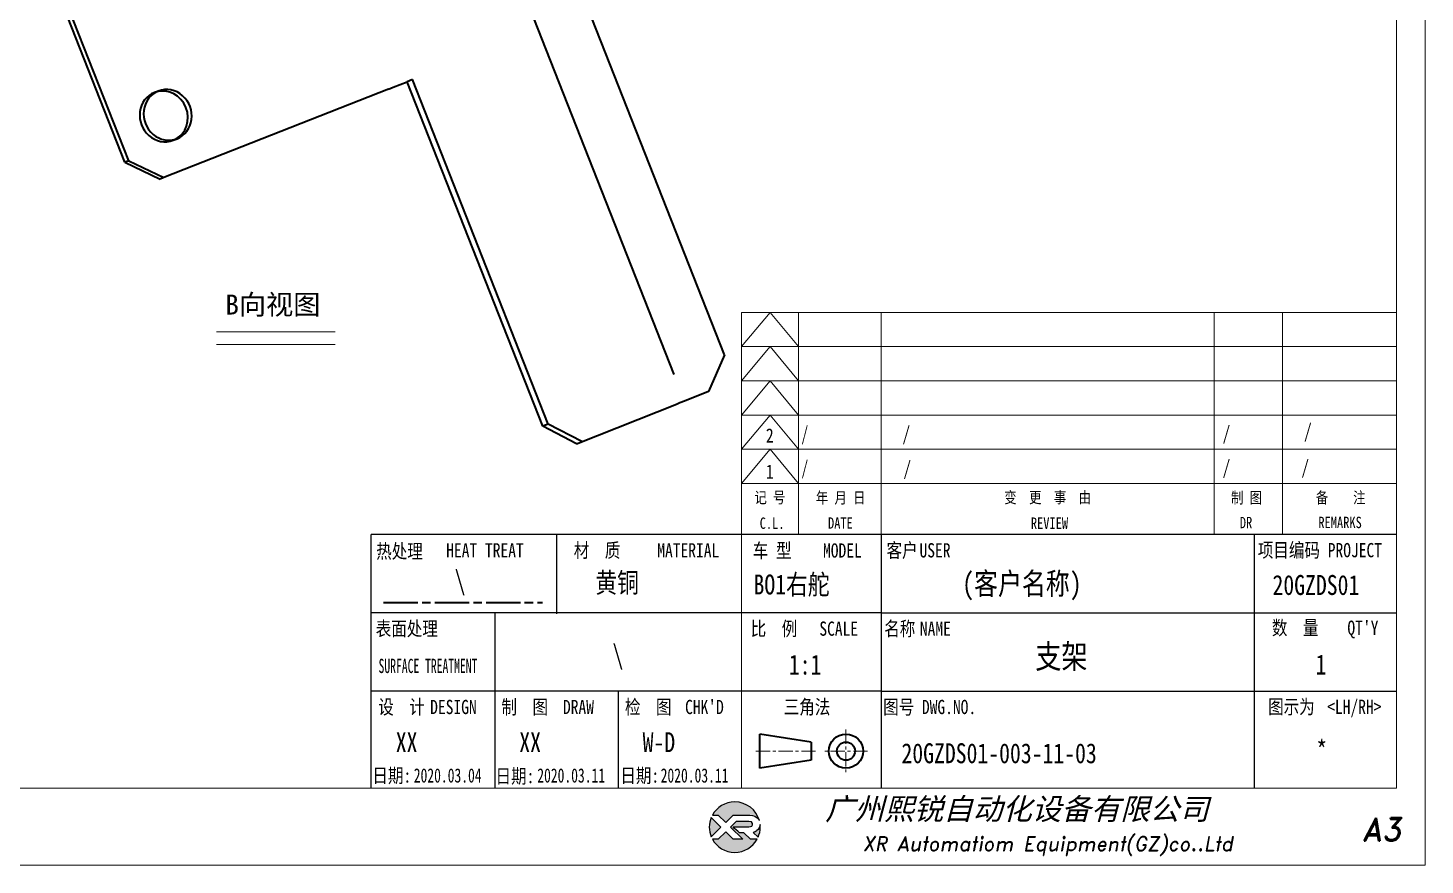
# Model space of a CAD drawing. Header units: inches. Extents: x 269 to 10986, y 1043 to 4337.
# Drawn here: x 452.8 to 698.1, y 1166.8 to 1313.8 of the extents above; entities that cross this region are included whole.
import ezdxf
from ezdxf.enums import TextEntityAlignment as Align

# ---------------------------------------------------------------- set-up
doc = ezdxf.new("R2010")
doc.units = ezdxf.units.IN
doc.header["$MEASUREMENT"] = 0
doc.linetypes.add('AM_ISO08W050x2', pattern=[9, 6, -0.75, 1.5, -0.75])
doc.linetypes.add('CENTER', pattern=[2, 1.25, -0.25, 0.25, -0.25])
for name, color, linetype in [('DIM', 3, 'Continuous'), ('layer 1', 7, 'Continuous'), ('图\\M+19E79\\M+195B6\\M+18E9A', 7, 'Continuous'), ('图号', 7, 'Continuous'), ('图名', 7, 'Continuous'), ('数量', 7, 'Continuous'), ('材质', 7, 'Continuous'), ('表面处理', 7, 'Continuous'), ('车型', 7, 'Continuous')]:
    doc.layers.add(name, color=color, linetype=linetype)
for name, color, linetype, lineweight in [('中心线', 2, 'AM_ISO08W050x2', 18), ('图框', 7, 'Continuous', 18), ('标注线', 3, 'Continuous', 18), ('热处理', 7, 'Continuous', 20), ('粗实线', 7, 'Continuous', 35), ('粗点划线', 6, 'AM_ISO08W050x2', 35)]:
    doc.layers.add(name, color=color, linetype=linetype, lineweight=lineweight)
doc.layers.add('打印', color=7, linetype='Continuous', lineweight=15, plot=False)
doc.layers.add('打印-禁用', color=7, linetype='Continuous', lineweight=15, plot=False)
doc.styles.add('STYLE1', font='')
doc.styles.add('国标', font='simfang.ttf', dxfattribs={"width": 0.8})
doc.styles.add('宋体', font='')
doc.styles.add('标题\\M+18E9A', font='romand.shx', dxfattribs={"oblique": 10, "bigfont": 'bigfont.shx'})
doc.styles.get('STYLE1').set_extended_font_data('SimSun')
doc.styles.get('宋体').set_extended_font_data('SimSun')

# ---------------------------------------------------------------- blocks, each defined once
blk = doc.blocks.new('XR')
at = {"true_color": 0xfc8000}
h = blk.add_hatch(color=30, dxfattribs=at)
h.set_gradient(color1=(252, 128, 0), rotation=240, one_color=1, tint=1, name='INVCURVED')
edge = h.paths.add_edge_path()
edge.add_spline(control_points=[(-434.18, -5928.47), (-433.9, -5928.74), (-433.63, -5929.01), (-433.63, -5929.01), (-433.63, -5929.01), (-433.63, -5929.01), (-433.36, -5928.74), (-433.09, -5928.47)], knot_values=[0.5625, 0.5625, 0.5625, 0.5625, 0.625, 0.625, 0.625, 0.625, 0.6875, 0.6875, 0.6875, 0.6875], degree=3, periodic=0)
edge.add_spline(control_points=[(-433.09, -5928.47), (-432.82, -5928.2), (-432.54, -5927.93), (-432.54, -5927.93), (-432.54, -5927.93), (-432.54, -5927.93), (-432.04, -5927.93), (-431.53, -5927.93)], knot_values=[0.4375, 0.4375, 0.4375, 0.4375, 0.5, 0.5, 0.5, 0.5, 0.5625, 0.5625, 0.5625, 0.5625], degree=3, periodic=0)
edge.add_spline(control_points=[(-431.53, -5927.93), (-431.03, -5927.93), (-430.52, -5927.93), (-430.52, -5927.93), (-430.52, -5927.93), (-430, -5927.93), (-429.43, -5927.96), (-429.01, -5928.33)], knot_values=[0.25, 0.25, 0.25, 0.25, 0.3125, 0.3125, 0.3125, 0.3125, 0.4375, 0.4375, 0.4375, 0.4375], degree=3, periodic=0)
edge.add_spline(control_points=[(-429.01, -5928.33), (-428.88, -5928.44), (-428.78, -5928.59), (-428.71, -5928.75)], knot_values=[0.125, 0.125, 0.125, 0.125, 0.25, 0.25, 0.25, 0.25], degree=3, periodic=0)
edge.add_spline(control_points=[(-428.71, -5928.75), (-429.13, -5927.18), (-430.58, -5926.02), (-432.31, -5926.02)], knot_values=[0, 0, 0, 0, 0.125, 0.125, 0.125, 0.125], degree=3, periodic=0)
edge.add_spline(control_points=[(-432.31, -5926.02), (-433.72, -5926.02), (-434.94, -5926.79), (-435.58, -5927.93)], knot_values=[0.875, 0.875, 0.875, 0.875, 1, 1, 1, 1], degree=3, periodic=0)
edge.add_spline(control_points=[(-435.58, -5927.93), (-435.58, -5927.93), (-434.72, -5927.93), (-434.72, -5927.93), (-434.72, -5927.93), (-434.72, -5927.93), (-434.45, -5928.2), (-434.18, -5928.47)], knot_values=[0.6875, 0.6875, 0.6875, 0.6875, 0.8125, 0.8125, 0.8125, 0.8125, 0.875, 0.875, 0.875, 0.875], degree=3, periodic=0)
edge = h.paths.add_edge_path()
edge.add_spline(control_points=[(-434.79, -5929.26), (-435.04, -5929.02), (-435.34, -5928.72), (-435.54, -5928.53)], knot_values=[0.562504, 0.562504, 0.562504, 0.562504, 0.656252, 0.656252, 0.656252, 0.656252], degree=3, periodic=0)
edge.add_spline(control_points=[(-435.54, -5928.53), (-435.67, -5928.4), (-435.76, -5928.31), (-435.76, -5928.31), (-435.76, -5928.31), (-435.94, -5928.74), (-436.03, -5929.21), (-436.03, -5929.71)], knot_values=[0.25, 0.25, 0.25, 0.25, 0.312504, 0.312504, 0.312504, 0.312504, 0.562504, 0.562504, 0.562504, 0.562504], degree=3, periodic=0)
edge.add_spline(control_points=[(-436.03, -5929.71), (-436.03, -5930.2), (-435.94, -5930.67), (-435.76, -5931.1), (-435.76, -5931.1), (-435.4, -5930.75), (-435.05, -5930.4)], knot_values=[0.874998, 0.874998, 0.874998, 0.874998, 1.124998, 1.124998, 1.124998, 1.25, 1.25, 1.25, 1.25], degree=3, periodic=0)
edge.add_spline(control_points=[(-435.05, -5930.4), (-434.7, -5930.05), (-434.34, -5929.71), (-434.34, -5929.71), (-434.34, -5929.71), (-434.34, -5929.71), (-434.34, -5929.71), (-434.34, -5929.71)], knot_values=[0.749878, 0.749878, 0.749878, 0.749878, 0.874875, 0.874875, 0.874875, 0.874875, 0.874998, 0.874998, 0.874998, 0.874998], degree=3, periodic=0)
edge.add_spline(control_points=[(-434.34, -5929.71), (-434.34, -5929.71), (-434.34, -5929.71), (-434.34, -5929.71)], knot_values=[0.749634, 0.749634, 0.749634, 0.749634, 0.749817, 0.749817, 0.749817, 0.749817], degree=3, periodic=0)
edge.add_spline(control_points=[(-434.35, -5929.7), (-434.35, -5929.7), (-434.35, -5929.7), (-434.35, -5929.7)], knot_values=[0.738281, 0.738281, 0.738281, 0.738281, 0.742188, 0.742188, 0.742188, 0.742188], degree=3, periodic=0)
edge.add_spline(control_points=[(-434.35, -5929.7), (-434.36, -5929.69), (-434.37, -5929.68), (-434.38, -5929.67)], knot_values=[0.726563, 0.726563, 0.726563, 0.726563, 0.738281, 0.738281, 0.738281, 0.738281], degree=3, periodic=0)
edge.add_spline(control_points=[(-434.38, -5929.67), (-434.38, -5929.66), (-434.39, -5929.65), (-434.4, -5929.65)], knot_values=[0.718751, 0.718751, 0.718751, 0.718751, 0.726563, 0.726563, 0.726563, 0.726563], degree=3, periodic=0)
edge.add_spline(control_points=[(-434.4, -5929.65), (-434.42, -5929.63), (-434.45, -5929.6), (-434.47, -5929.58)], knot_values=[0.703126, 0.703126, 0.703126, 0.703126, 0.718751, 0.718751, 0.718751, 0.718751], degree=3, periodic=0)
edge.add_spline(control_points=[(-434.47, -5929.58), (-434.5, -5929.55), (-434.53, -5929.52), (-434.56, -5929.49)], knot_values=[0.687501, 0.687501, 0.687501, 0.687501, 0.703126, 0.703126, 0.703126, 0.703126], degree=3, periodic=0)
edge.add_spline(control_points=[(-434.56, -5929.49), (-434.63, -5929.42), (-434.71, -5929.35), (-434.79, -5929.26)], knot_values=[0.656252, 0.656252, 0.656252, 0.656252, 0.687501, 0.687501, 0.687501, 0.687501], degree=3, periodic=0)
at = {"true_color": 0x0348ff}
h = blk.add_hatch(color=160, dxfattribs=at)
h.set_gradient(color1=(3, 72, 255), color2=(0, 41, 153), one_color=1, tint=0.3, name='HEMISPHERICAL')
edge = h.paths.add_edge_path()
edge.add_spline(control_points=[(-432.54, -5929.67), (-432.26, -5929.95), (-431.94, -5930.23), (-431.66, -5930.51), (-431.66, -5930.51), (-431.66, -5930.51), (-431.66, -5930.51), (-431.66, -5930.51)], knot_values=[0.736842, 0.736842, 0.736842, 0.736842, 0.789474, 0.789474, 0.789474, 0.789474, 0.802633, 0.802633, 0.802633, 0.802633], degree=3, periodic=0)
edge.add_spline(control_points=[(-431.66, -5930.51), (-431.65, -5930.51), (-431.65, -5930.52), (-431.65, -5930.52)], knot_values=[0.802633, 0.802633, 0.802633, 0.802633, 0.815791, 0.815791, 0.815791, 0.815791], degree=3, periodic=0)
edge.add_spline(control_points=[(-431.65, -5930.52), (-431.64, -5930.53), (-431.64, -5930.53), (-431.64, -5930.53)], knot_values=[0.815791, 0.815791, 0.815791, 0.815791, 0.82237, 0.82237, 0.82237, 0.82237], degree=3, periodic=0)
edge.add_spline(control_points=[(-431.64, -5930.53), (-431.64, -5930.53), (-431.64, -5930.53), (-431.63, -5930.54)], knot_values=[0.82237, 0.82237, 0.82237, 0.82237, 0.828949, 0.828949, 0.828949, 0.828949], degree=3, periodic=0)
edge.add_spline(control_points=[(-431.63, -5930.54), (-431.63, -5930.54), (-431.63, -5930.54), (-431.63, -5930.54), (-431.63, -5930.54), (-431.63, -5930.54), (-431.59, -5930.54), (-431.52, -5930.54)], knot_values=[0.841901, 0.841901, 0.841901, 0.841901, 0.842105, 0.842105, 0.842105, 0.842105, 0.855264, 0.855264, 0.855264, 0.855264], degree=3, periodic=0)
edge.add_spline(control_points=[(-431.52, -5930.54), (-431.46, -5930.54), (-431.38, -5930.54), (-431.3, -5930.54)], knot_values=[0.855264, 0.855264, 0.855264, 0.855264, 0.868422, 0.868422, 0.868422, 0.868422], degree=3, periodic=0)
edge.add_spline(control_points=[(-431.3, -5930.54), (-431.26, -5930.54), (-431.22, -5930.54), (-431.18, -5930.54)], knot_values=[0.868422, 0.868422, 0.868422, 0.868422, 0.875, 0.875, 0.875, 0.875], degree=3, periodic=0)
edge.add_spline(control_points=[(-431.18, -5930.54), (-431.14, -5930.54), (-431.1, -5930.54), (-431.07, -5930.54)], knot_values=[0.875, 0.875, 0.875, 0.875, 0.881579, 0.881579, 0.881579, 0.881579], degree=3, periodic=0)
edge.add_spline(control_points=[(-431.07, -5930.54), (-431.05, -5930.54), (-431.04, -5930.54), (-431.03, -5930.54)], knot_values=[0.881579, 0.881579, 0.881579, 0.881579, 0.884869, 0.884869, 0.884869, 0.884869], degree=3, periodic=0)
edge.add_spline(control_points=[(-431.03, -5930.54), (-431.02, -5930.54), (-431, -5930.54), (-431, -5930.54)], knot_values=[0.884869, 0.884869, 0.884869, 0.884869, 0.888158, 0.888158, 0.888158, 0.888158], degree=3, periodic=0)
edge.add_spline(control_points=[(-431, -5930.54), (-430.99, -5930.54), (-430.99, -5930.54), (-430.98, -5930.54)], knot_values=[0.888158, 0.888158, 0.888158, 0.888158, 0.889803, 0.889803, 0.889803, 0.889803], degree=3, periodic=0)
edge.add_spline(control_points=[(-430.98, -5930.54), (-430.98, -5930.54), (-430.98, -5930.54), (-430.97, -5930.54)], knot_values=[0.889803, 0.889803, 0.889803, 0.889803, 0.891447, 0.891447, 0.891447, 0.891447], degree=3, periodic=0)
edge.add_spline(control_points=[(-430.97, -5930.54), (-430.97, -5930.54), (-430.97, -5930.54), (-430.97, -5930.54)], knot_values=[0.891447, 0.891447, 0.891447, 0.891447, 0.89227, 0.89227, 0.89227, 0.89227], degree=3, periodic=0)
edge.add_spline(control_points=[(-430.97, -5930.54), (-430.97, -5930.54), (-430.97, -5930.54), (-430.97, -5930.54)], knot_values=[0.89227, 0.89227, 0.89227, 0.89227, 0.893092, 0.893092, 0.893092, 0.893092], degree=3, periodic=0)
edge.add_spline(control_points=[(-430.97, -5930.54), (-430.97, -5930.54), (-430.97, -5930.54), (-430.97, -5930.54)], knot_values=[0.893092, 0.893092, 0.893092, 0.893092, 0.893503, 0.893503, 0.893503, 0.893503], degree=3, periodic=0)
edge.add_spline(control_points=[(-430.97, -5930.54), (-430.97, -5930.54), (-430.97, -5930.54), (-430.97, -5930.54)], knot_values=[0.893503, 0.893503, 0.893503, 0.893503, 0.893914, 0.893914, 0.893914, 0.893914], degree=3, periodic=0)
edge.add_spline(control_points=[(-430.97, -5930.54), (-430.97, -5930.54), (-430.97, -5930.54), (-430.97, -5930.54)], knot_values=[0.893914, 0.893914, 0.893914, 0.893914, 0.89412, 0.89412, 0.89412, 0.89412], degree=3, periodic=0)
edge.add_spline(control_points=[(-430.97, -5930.54), (-430.97, -5930.54), (-430.97, -5930.54), (-430.97, -5930.54)], knot_values=[0.89412, 0.89412, 0.89412, 0.89412, 0.894326, 0.894326, 0.894326, 0.894326], degree=3, periodic=0)
edge.add_spline(control_points=[(-430.97, -5930.54), (-430.97, -5930.54), (-430.97, -5930.54), (-430.97, -5930.54)], knot_values=[0.894428, 0.894428, 0.894428, 0.894428, 0.894531, 0.894531, 0.894531, 0.894531], degree=3, periodic=0)
edge.add_spline(control_points=[(-430.97, -5930.54), (-430.97, -5930.54), (-430.97, -5930.54), (-430.97, -5930.54)], knot_values=[0.894531, 0.894531, 0.894531, 0.894531, 0.894583, 0.894583, 0.894583, 0.894583], degree=3, periodic=0)
edge.add_spline(control_points=[(-430.97, -5930.54), (-430.97, -5930.54), (-430.97, -5930.54), (-430.97, -5930.54), (-430.97, -5930.54), (-430.97, -5930.54), (-430.73, -5930.78), (-430.49, -5931.01)], knot_values=[0.894685, 0.894685, 0.894685, 0.894685, 0.894737, 0.894737, 0.894737, 0.894737, 0.921052, 0.921052, 0.921052, 0.921052], degree=3, periodic=0)
edge.add_spline(control_points=[(-430.49, -5931.01), (-430.26, -5931.24), (-430.02, -5931.48), (-430.02, -5931.48)], knot_values=[0.921052, 0.921052, 0.921052, 0.921052, 0.947368, 0.947368, 0.947368, 0.947368], degree=3, periodic=0)
edge.add_spline(control_points=[(-430.02, -5931.48), (-430.02, -5931.48), (-430.02, -5931.48), (-430.02, -5931.48)], knot_values=[0.947522, 0.947522, 0.947522, 0.947522, 0.947573, 0.947573, 0.947573, 0.947573], degree=3, periodic=0)
edge.add_spline(control_points=[(-430.02, -5931.48), (-430.02, -5931.48), (-430.02, -5931.48), (-430.02, -5931.48)], knot_values=[0.947573, 0.947573, 0.947573, 0.947573, 0.947676, 0.947676, 0.947676, 0.947676], degree=3, periodic=0)
edge.add_spline(control_points=[(-430.02, -5931.48), (-430.02, -5931.48), (-430.02, -5931.48), (-430.02, -5931.48)], knot_values=[0.947676, 0.947676, 0.947676, 0.947676, 0.947779, 0.947779, 0.947779, 0.947779], degree=3, periodic=0)
edge.add_spline(control_points=[(-430.02, -5931.48), (-430.02, -5931.48), (-430.02, -5931.48), (-430.02, -5931.48)], knot_values=[0.947779, 0.947779, 0.947779, 0.947779, 0.947984, 0.947984, 0.947984, 0.947984], degree=3, periodic=0)
edge.add_spline(control_points=[(-430.02, -5931.48), (-430.02, -5931.48), (-430.02, -5931.48), (-430.02, -5931.48)], knot_values=[0.947984, 0.947984, 0.947984, 0.947984, 0.94819, 0.94819, 0.94819, 0.94819], degree=3, periodic=0)
edge.add_spline(control_points=[(-430.02, -5931.48), (-430.02, -5931.48), (-430.02, -5931.48), (-430.02, -5931.48)], knot_values=[0.94819, 0.94819, 0.94819, 0.94819, 0.948601, 0.948601, 0.948601, 0.948601], degree=3, periodic=0)
edge.add_spline(control_points=[(-430.02, -5931.48), (-430.02, -5931.48), (-430.02, -5931.48), (-430.02, -5931.48)], knot_values=[0.948601, 0.948601, 0.948601, 0.948601, 0.949012, 0.949012, 0.949012, 0.949012], degree=3, periodic=0)
edge.add_spline(control_points=[(-430.02, -5931.48), (-430.02, -5931.48), (-430.01, -5931.48), (-430.01, -5931.48)], knot_values=[0.949012, 0.949012, 0.949012, 0.949012, 0.949834, 0.949834, 0.949834, 0.949834], degree=3, periodic=0)
edge.add_spline(control_points=[(-430.01, -5931.48), (-430.01, -5931.48), (-430.01, -5931.48), (-430.01, -5931.48)], knot_values=[0.949834, 0.949834, 0.949834, 0.949834, 0.950657, 0.950657, 0.950657, 0.950657], degree=3, periodic=0)
edge.add_spline(control_points=[(-430.01, -5931.48), (-430.01, -5931.48), (-430, -5931.48), (-430, -5931.48)], knot_values=[0.950657, 0.950657, 0.950657, 0.950657, 0.952301, 0.952301, 0.952301, 0.952301], degree=3, periodic=0)
edge.add_spline(control_points=[(-430, -5931.48), (-429.99, -5931.48), (-429.98, -5931.48), (-429.98, -5931.48)], knot_values=[0.952301, 0.952301, 0.952301, 0.952301, 0.953946, 0.953946, 0.953946, 0.953946], degree=3, periodic=0)
edge.add_spline(control_points=[(-429.98, -5931.48), (-429.96, -5931.48), (-429.95, -5931.48), (-429.93, -5931.48)], knot_values=[0.953946, 0.953946, 0.953946, 0.953946, 0.957236, 0.957236, 0.957236, 0.957236], degree=3, periodic=0)
edge.add_spline(control_points=[(-429.93, -5931.48), (-429.91, -5931.48), (-429.89, -5931.48), (-429.87, -5931.48)], knot_values=[0.957236, 0.957236, 0.957236, 0.957236, 0.960525, 0.960525, 0.960525, 0.960525], degree=3, periodic=0)
edge.add_spline(control_points=[(-429.87, -5931.48), (-429.82, -5931.48), (-429.77, -5931.48), (-429.71, -5931.48)], knot_values=[0.960525, 0.960525, 0.960525, 0.960525, 0.967104, 0.967104, 0.967104, 0.967104], degree=3, periodic=0)
edge.add_spline(control_points=[(-429.71, -5931.48), (-429.65, -5931.48), (-429.59, -5931.48), (-429.53, -5931.48)], knot_values=[0.967104, 0.967104, 0.967104, 0.967104, 0.973683, 0.973683, 0.973683, 0.973683], degree=3, periodic=0)
edge.add_spline(control_points=[(-429.53, -5931.48), (-429.41, -5931.48), (-429.29, -5931.48), (-429.19, -5931.48)], knot_values=[0.973683, 0.973683, 0.973683, 0.973683, 0.98684, 0.98684, 0.98684, 0.98684], degree=3, periodic=0)
edge.add_spline(control_points=[(-429.19, -5931.48), (-429.1, -5931.48), (-429.04, -5931.48), (-429.04, -5931.48), (-429.67, -5932.62), (-430.9, -5933.39), (-432.31, -5933.39)], knot_values=[0.98684, 0.98684, 0.98684, 0.98684, 1, 1, 1, 1.052632, 1.052632, 1.052632, 1.052632], degree=3, periodic=0)
edge.add_spline(control_points=[(-432.31, -5933.39), (-433.72, -5933.39), (-434.94, -5932.62), (-435.58, -5931.48), (-435.58, -5931.48), (-435.58, -5931.48), (-435.36, -5931.48), (-435.15, -5931.48)], knot_values=[0.052632, 0.052632, 0.052632, 0.052632, 0.105263, 0.105263, 0.105263, 0.105263, 0.131579, 0.131579, 0.131579, 0.131579], degree=3, periodic=0)
edge.add_spline(control_points=[(-435.15, -5931.48), (-434.93, -5931.48), (-434.72, -5931.48), (-434.72, -5931.48), (-434.72, -5931.48), (-434.72, -5931.48), (-434.45, -5931.21), (-434.18, -5930.94)], knot_values=[0.131579, 0.131579, 0.131579, 0.131579, 0.157895, 0.157895, 0.157895, 0.157895, 0.184211, 0.184211, 0.184211, 0.184211], degree=3, periodic=0)
edge.add_spline(control_points=[(-434.18, -5930.94), (-433.9, -5930.67), (-433.63, -5930.4), (-433.63, -5930.4), (-433.63, -5930.4), (-433.63, -5930.4), (-433.36, -5930.67), (-433.09, -5930.94)], knot_values=[0.184211, 0.184211, 0.184211, 0.184211, 0.210526, 0.210526, 0.210526, 0.210526, 0.236842, 0.236842, 0.236842, 0.236842], degree=3, periodic=0)
edge.add_spline(control_points=[(-433.09, -5930.94), (-432.82, -5931.21), (-432.54, -5931.48), (-432.54, -5931.48), (-432.54, -5931.48), (-432.54, -5931.48), (-432.19, -5931.48), (-431.83, -5931.48)], knot_values=[0.236842, 0.236842, 0.236842, 0.236842, 0.263158, 0.263158, 0.263158, 0.263158, 0.289474, 0.289474, 0.289474, 0.289474], degree=3, periodic=0)
edge.add_spline(control_points=[(-431.83, -5931.48), (-431.48, -5931.48), (-431.12, -5931.48), (-431.12, -5931.48), (-431.12, -5931.48), (-431.12, -5931.48), (-431.57, -5931.03), (-432.02, -5930.59)], knot_values=[0.289474, 0.289474, 0.289474, 0.289474, 0.315789, 0.315789, 0.315789, 0.315789, 0.342105, 0.342105, 0.342105, 0.342105], degree=3, periodic=0)
edge.add_spline(control_points=[(-432.02, -5930.59), (-432.47, -5930.15), (-432.92, -5929.71), (-432.92, -5929.71), (-432.92, -5929.71), (-432.92, -5929.71), (-432.71, -5929.5), (-432.5, -5929.29)], knot_values=[0.342105, 0.342105, 0.342105, 0.342105, 0.368421, 0.368421, 0.368421, 0.368421, 0.394737, 0.394737, 0.394737, 0.394737], degree=3, periodic=0)
edge.add_spline(control_points=[(-432.5, -5929.29), (-432.3, -5929.09), (-432.09, -5928.88), (-432.09, -5928.88)], knot_values=[0.394737, 0.394737, 0.394737, 0.394737, 0.421053, 0.421053, 0.421053, 0.421053], degree=3, periodic=0)
edge.add_spline(control_points=[(-432.09, -5928.88), (-432.09, -5928.88), (-432.06, -5928.86), (-432.06, -5928.86)], knot_values=[0.421053, 0.421053, 0.421053, 0.421053, 0.473684, 0.473684, 0.473684, 0.473684], degree=3, periodic=0)
edge.add_spline(control_points=[(-432.06, -5928.86), (-432.06, -5928.86), (-432.06, -5928.86), (-432.06, -5928.86), (-432.06, -5928.86), (-432.06, -5928.86), (-430.4, -5928.86), (-430.26, -5928.86)], knot_values=[0.473684, 0.473684, 0.473684, 0.473684, 0.473684, 0.473684, 0.473684, 0.473684, 0.526316, 0.526316, 0.526316, 0.526316], degree=3, periodic=0)
edge.add_spline(control_points=[(-430.26, -5928.86), (-429.54, -5928.86), (-429.62, -5929.4), (-429.83, -5929.55)], knot_values=[0.526316, 0.526316, 0.526316, 0.526316, 0.578947, 0.578947, 0.578947, 0.578947], degree=3, periodic=0)
edge.add_spline(control_points=[(-429.83, -5929.55), (-429.94, -5929.62), (-430.08, -5929.65), (-430.26, -5929.65), (-430.26, -5929.65), (-430.26, -5929.65), (-430.48, -5929.65), (-430.71, -5929.66)], knot_values=[0.578947, 0.578947, 0.578947, 0.578947, 0.631579, 0.631579, 0.631579, 0.631579, 0.657895, 0.657895, 0.657895, 0.657895], degree=3, periodic=0)
edge.add_spline(control_points=[(-430.71, -5929.66), (-430.93, -5929.66), (-431.15, -5929.67), (-431.15, -5929.67), (-431.15, -5929.67), (-431.15, -5929.67), (-432.54, -5929.67), (-432.54, -5929.67)], knot_values=[0.657895, 0.657895, 0.657895, 0.657895, 0.684211, 0.684211, 0.684211, 0.684211, 0.736842, 0.736842, 0.736842, 0.736842], degree=3, periodic=0)
edge = h.paths.add_edge_path()
edge.add_spline(control_points=[(-428.6, -5929.32), (-428.61, -5929.67), (-428.76, -5930), (-429.06, -5930.22)], knot_values=[0.8, 0.8, 0.8, 0.8, 1, 1, 1, 1], degree=3, periodic=0)
edge.add_spline(control_points=[(-429.06, -5930.22), (-429.22, -5930.34), (-429.41, -5930.43), (-429.61, -5930.48)], knot_values=[0.6, 0.6, 0.6, 0.6, 0.8, 0.8, 0.8, 0.8], degree=3, periodic=0)
edge.add_spline(control_points=[(-429.61, -5930.48), (-429.61, -5930.48), (-428.9, -5931.19), (-428.9, -5931.19), (-428.9, -5931.19), (-428.69, -5930.73), (-428.58, -5930.23), (-428.58, -5929.71)], knot_values=[0.2, 0.2, 0.2, 0.2, 0.4, 0.4, 0.4, 0.4, 0.6, 0.6, 0.6, 0.6], degree=3, periodic=0)
edge.add_spline(control_points=[(-428.58, -5929.71), (-428.58, -5929.58), (-428.59, -5929.45), (-428.6, -5929.32)], knot_values=[0, 0, 0, 0, 0.2, 0.2, 0.2, 0.2], degree=3, periodic=0)
at = {"layer": 'layer 1', "color": 30}
for points, knots in [([(-432.31, -5926.02), (-430.58, -5926.02), (-429.13, -5927.18), (-428.71, -5928.75), (-428.71, -5928.75), (-428.78, -5928.59), (-428.88, -5928.44), (-429.01, -5928.33), (-429.01, -5928.33), (-429.43, -5927.96), (-430, -5927.93), (-430.52, -5927.93), (-430.52, -5927.93), (-430.52, -5927.93), (-432.54, -5927.93), (-432.54, -5927.93), (-432.54, -5927.93), (-432.54, -5927.93), (-433.63, -5929.01), (-433.63, -5929.01), (-433.63, -5929.01), (-433.63, -5929.01), (-434.72, -5927.93), (-434.72, -5927.93), (-434.72, -5927.93), (-434.72, -5927.93), (-435.58, -5927.93), (-435.58, -5927.93), (-435.58, -5927.93), (-434.94, -5926.79), (-433.72, -5926.02), (-432.31, -5926.02)], [0, 0, 0, 0, 0.125, 0.125, 0.125, 0.125, 0.25, 0.25, 0.25, 0.25, 0.375, 0.375, 0.375, 0.375, 0.5, 0.5, 0.5, 0.5, 0.625, 0.625, 0.625, 0.625, 0.75, 0.75, 0.75, 0.75, 0.875, 0.875, 0.875, 0.875, 1, 1, 1, 1]), ([(-435.76, -5931.1), (-435.94, -5930.67), (-436.03, -5930.2), (-436.03, -5929.71), (-436.03, -5929.71), (-436.03, -5929.21), (-435.94, -5928.74), (-435.76, -5928.31), (-435.76, -5928.31), (-435.76, -5928.31), (-434.34, -5929.71), (-434.34, -5929.71), (-434.34, -5929.71), (-434.34, -5929.71), (-435.76, -5931.1), (-435.76, -5931.1)], [0, 0, 0, 0, 0.25, 0.25, 0.25, 0.25, 0.5, 0.5, 0.5, 0.5, 0.75, 0.75, 0.75, 0.75, 1, 1, 1, 1])]:
    blk.add_open_spline(points, degree=3, knots=knots, dxfattribs=at)
at = {"layer": 'layer 1', "color": 154}
for points, knots in [([(-429.04, -5931.48), (-429.67, -5932.62), (-430.9, -5933.39), (-432.31, -5933.39), (-432.31, -5933.39), (-433.72, -5933.39), (-434.94, -5932.62), (-435.58, -5931.48), (-435.58, -5931.48), (-435.58, -5931.48), (-434.72, -5931.48), (-434.72, -5931.48), (-434.72, -5931.48), (-434.72, -5931.48), (-433.63, -5930.4), (-433.63, -5930.4), (-433.63, -5930.4), (-433.63, -5930.4), (-432.54, -5931.48), (-432.54, -5931.48), (-432.54, -5931.48), (-432.54, -5931.48), (-431.12, -5931.48), (-431.12, -5931.48), (-431.12, -5931.48), (-431.12, -5931.48), (-432.92, -5929.71), (-432.92, -5929.71), (-432.92, -5929.71), (-432.92, -5929.71), (-432.09, -5928.88), (-432.09, -5928.88), (-432.09, -5928.88), (-432.09, -5928.88), (-432.06, -5928.86), (-432.06, -5928.86), (-432.06, -5928.86), (-432.06, -5928.86), (-430.4, -5928.86), (-430.26, -5928.86), (-430.26, -5928.86), (-429.54, -5928.86), (-429.62, -5929.4), (-429.83, -5929.55), (-429.83, -5929.55), (-429.94, -5929.62), (-430.08, -5929.65), (-430.26, -5929.65), (-430.26, -5929.65), (-430.26, -5929.65), (-431.15, -5929.67), (-431.15, -5929.67), (-431.15, -5929.67), (-431.15, -5929.67), (-432.54, -5929.67), (-432.54, -5929.67), (-432.54, -5929.67), (-432.26, -5929.95), (-431.94, -5930.23), (-431.66, -5930.51), (-431.66, -5930.51), (-431.66, -5930.51), (-431.63, -5930.54), (-431.63, -5930.54), (-431.63, -5930.54), (-431.63, -5930.54), (-430.97, -5930.54), (-430.97, -5930.54), (-430.97, -5930.54), (-430.97, -5930.54), (-430.02, -5931.48), (-430.02, -5931.48), (-430.02, -5931.48), (-430.02, -5931.48), (-429.04, -5931.48), (-429.04, -5931.48)], [0, 0, 0, 0, 0.052632, 0.052632, 0.052632, 0.052632, 0.105263, 0.105263, 0.105263, 0.105263, 0.157895, 0.157895, 0.157895, 0.157895, 0.210526, 0.210526, 0.210526, 0.210526, 0.263158, 0.263158, 0.263158, 0.263158, 0.315789, 0.315789, 0.315789, 0.315789, 0.368421, 0.368421, 0.368421, 0.368421, 0.421053, 0.421053, 0.421053, 0.421053, 0.473684, 0.473684, 0.473684, 0.473684, 0.526316, 0.526316, 0.526316, 0.526316, 0.578947, 0.578947, 0.578947, 0.578947, 0.631579, 0.631579, 0.631579, 0.631579, 0.684211, 0.684211, 0.684211, 0.684211, 0.736842, 0.736842, 0.736842, 0.736842, 0.789474, 0.789474, 0.789474, 0.789474, 0.842105, 0.842105, 0.842105, 0.842105, 0.894737, 0.894737, 0.894737, 0.894737, 0.947368, 0.947368, 0.947368, 0.947368, 1, 1, 1, 1]), ([(-428.6, -5929.32), (-428.59, -5929.45), (-428.58, -5929.58), (-428.58, -5929.71), (-428.58, -5929.71), (-428.58, -5930.23), (-428.69, -5930.73), (-428.9, -5931.19), (-428.9, -5931.19), (-428.9, -5931.19), (-429.61, -5930.48), (-429.61, -5930.48), (-429.61, -5930.48), (-429.41, -5930.43), (-429.22, -5930.34), (-429.06, -5930.22), (-429.06, -5930.22), (-428.76, -5930), (-428.61, -5929.67), (-428.6, -5929.32)], [0, 0, 0, 0, 0.2, 0.2, 0.2, 0.2, 0.4, 0.4, 0.4, 0.4, 0.6, 0.6, 0.6, 0.6, 0.8, 0.8, 0.8, 0.8, 1, 1, 1, 1])]:
    blk.add_open_spline(points, degree=3, knots=knots, dxfattribs=at)
blk = doc.blocks.new('GZDEH零件A3图框V01版')
at = {"layer": '中心线', "color": 1, "linetype": 'CENTER', "lineweight": 5, "ltscale": 2}
for p, q in [((3175.82, -1822.66), (3175.82, -1830.26)), ((3170.49, -1826.46), (3159.89, -1826.46)), ((3179.62, -1826.46), (3172.02, -1826.46))]:
    blk.add_line(p, q, dxfattribs=at)
at = {"layer": '图\\M+19E79\\M+195B6\\M+18E9A', "color": 7}
blk.add_line((3272.49, -1788.46), (3092.49, -1788.46), dxfattribs=at)
at = {"layer": '图\\M+19E79\\M+195B6\\M+18E9A', "color": 9}
for p, q in [((3272.49, -1788.46), (3092.49, -1788.46)), ((3124.99, -1788.46), (3124.99, -1802.35)), ((3181.99, -1788.46), (3181.99, -1832.96)), ((3247.49, -1788.46), (3247.49, -1832.96)), ((3181.99, -1802.21), (3092.49, -1802.21)), ((3114.17, -1802.21), (3114.17, -1815.96)), ((3181.99, -1802.21), (3272.49, -1802.21)), ((3181.99, -1815.96), (3092.49, -1815.96)), ((3114.17, -1815.96), (3114.17, -1832.96)), ((3114.17, -1815.96), (3114.17, -1832.96)), ((3135.83, -1815.96), (3135.83, -1832.96)), ((3135.83, -1815.96), (3135.83, -1832.96)), ((3181.99, -1815.96), (3272.49, -1815.96))]:
    blk.add_line(p, q, dxfattribs=at)
at = {"layer": '图\\M+19E79\\M+195B6\\M+18E9A', "color": 9, "linetype": 'Continuous'}
blk.add_line((3092.49, -1832.96), (3092.49, -1788.46), dxfattribs=at)
at = {"layer": '图框', "linetype": 'Continuous'}
for p, q in [((3272.49, -1832.96), (3272.49, -1554.46)), ((3157.49, -1749.46), (3272.49, -1749.46)), ((3157.49, -1832.96), (3157.49, -1749.46)), ((2882.49, -1832.96), (3272.49, -1832.96))]:
    blk.add_line(p, q, dxfattribs=at)
at = {"layer": '图框', "color": 9}
for p, q in [((3157.49, -1755.46), (3162.49, -1749.46)), ((3162.49, -1749.46), (3167.49, -1755.46)), ((3167.49, -1788.46), (3167.49, -1749.46)), ((3240.49, -1788.46), (3240.49, -1749.46)), ((3252.49, -1749.46), (3252.49, -1788.46)), ((3157.49, -1755.46), (3272.49, -1755.46)), ((3157.49, -1761.46), (3162.49, -1755.46)), ((3162.49, -1755.46), (3167.49, -1761.46)), ((3157.49, -1761.46), (3272.49, -1761.46)), ((3157.49, -1767.46), (3162.49, -1761.46)), ((3162.49, -1761.46), (3167.49, -1767.46)), ((3157.49, -1767.46), (3272.49, -1767.46)), ((3157.49, -1773.46), (3162.49, -1767.46)), ((3162.49, -1767.46), (3167.49, -1773.46)), ((3157.49, -1773.46), (3272.49, -1773.46)), ((3157.49, -1779.46), (3162.49, -1773.46)), ((3162.49, -1773.46), (3167.49, -1779.46)), ((3157.49, -1779.46), (3272.49, -1779.46))]:
    blk.add_line(p, q, dxfattribs=at)
at = {"layer": '图框', "color": 9, "linetype": 'Continuous'}
blk.add_line((3181.99, -1749.46), (3181.99, -1832.96), dxfattribs=at)
at = {"layer": '图框', "color": 2, "linetype": 'ByBlock', "lineweight": 35}
for p, q in [((3169.69, -1824.86), (3160.69, -1823.46)), ((3160.69, -1829.46), (3160.69, -1823.46)), ((3169.69, -1824.86), (3169.69, -1828.06)), ((3169.69, -1828.06), (3160.69, -1829.46))]:
    blk.add_line(p, q, dxfattribs=at)
for radius in [3, 1.6]:
    blk.add_circle((3175.82, -1826.46), radius, dxfattribs=at)
at = {"layer": '打印-禁用', "linetype": 'Continuous'}
for p, q in [((3277.49, -1846.46), (3277.49, -1549.46)), ((2857.49, -1846.46), (3277.49, -1846.46))]:
    blk.add_line(p, q, dxfattribs=at)
at = {"layer": 'DIM', "xscale": 1.199999999999818, "yscale": 1.199999999999818, "zscale": 1.199999999999818}
blk.add_blockref('XR', (3675.07, 5275.84), dxfattribs=at)
at = {"layer": '图\\M+19E79\\M+195B6\\M+18E9A', "color": 9, "style": '国标'}
for s, width, p in [('热处理', 0.8, (3093.35, -1792.61)), ('材  质', 0.8, (3128.04, -1792.46)), ('项目编码 PROJECT', 0.8, (3248.13, -1792.43)), ('表面处理', 0.8, (3093.27, -1806.21)), ('比  例\u3000', 0.8, (3159.1, -1806.21)), ('SCALE', 0.8, (3171.15, -1806.21)), ('名称\u3000', 0.8, (3182.54, -1806.21)), ('NAME', 0.8, (3188.8, -1806.21)), ('数  量', 0.8, (3250.61, -1806.05)), ("QT'Y ", 0.8, (3263.86, -1806.05)), ('SURFACE TREATMENT', 0.6, (3093.77, -1812.75)), (' DESIGN', 0.8, (3101.47, -1819.96)), (' DRAW', 0.8, (3124.78, -1819.96)), ("CHK'D", 0.8, (3147.58, -1819.96)), ('三角法', 0.8, (3164.9, -1819.96)), ('图号', 0.8, (3182.36, -1819.96)), ('DWG.NO.', 0.8, (3189.16, -1819.96)), ('图示为', 0.8, (3249.94, -1819.93)), ('<LH/RH>', 0.8, (3260.31, -1819.93))]:
    blk.add_text(s, height=2.5, dxfattribs=dict(at, width=width)).set_placement(p)
at = {"layer": '图\\M+19E79\\M+195B6\\M+18E9A', "color": 9, "style": '国标', "width": 0.8}
for s, p in [('HEAT TREAT', (3112.45, -1792.46)), ('MATERIAL', (3148.14, -1792.46)), ('客户', (3185.68, -1792.46)), ('USER', (3191.46, -1792.46)), ('设  计', (3097.79, -1819.96)), ('制  图', (3119.43, -1819.96)), ('检  图', (3141.11, -1819.96)), ('日期:', (3096.09, -1832)), ('日期:', (3117.71, -1832.1)), ('日期:', (3139.62, -1832))]:
    blk.add_text(s, height=2.5, dxfattribs=at).set_placement(p, align=Align.CENTER)
for s, p in [('车 型', (3162.87, -1791.2)), ('MODEL', (3175.2, -1791.24))]:
    blk.add_text(s, height=2.5, dxfattribs=at).set_placement(p, align=Align.MIDDLE)
at = {"layer": '图\\M+19E79\\M+195B6\\M+18E9A', "color": 7, "lineweight": -3, "style": 'STYLE1', "oblique": 15}
blk.add_text('广州熙锐自动化设备有限公司 ', height=3.8, dxfattribs=at).set_placement((3172.16, -1838.51))
at = {"layer": '图\\M+19E79\\M+195B6\\M+18E9A', "color": 7, "style": '标题\\M+18E9A', "oblique": 10}
for s, height, p in [('A3', 4, (3269.91, -1840.2)), ('XR Automatiom Equipment(GZ)co..Ltd', 2.5, (3211.26, -1842.9))]:
    blk.add_text(s, height=height, dxfattribs=at).set_placement(p, align=Align.MIDDLE)
at = {"layer": '图框', "color": 9, "style": '国标', "width": 0.8}
for s, p in [('年 月 日', (3174.9, -1782.98)), ('变  更  事  由', (3211.24, -1782.93)), ('记 号', (3162.47, -1782.94)), ('C.L.', (3162.86, -1787.45)), ('DATE', (3174.85, -1787.42)), ('REVIEW', (3211.55, -1787.45))]:
    blk.add_text(s, height=2, dxfattribs=at).set_placement(p, align=Align.CENTER)
for s, p in [('备    注', (3262.68, -1781.92)), ('制 图', (3246.15, -1781.95)), ('DR', (3246.06, -1786.34)), ('REMARKS', (3262.57, -1786.32))]:
    blk.add_text(s, height=2, dxfattribs=at).set_placement(p, align=Align.MIDDLE)
blk = doc.blocks.new('DEH A3')
at = {"layer": '图框'}
blk.add_blockref('GZDEH零件A3图框V01版', (-2857.49, 1846.46), dxfattribs=at)

msp = doc.modelspace()

# ---------------------------------------------------------------- linework, layer by layer
at = {"layer": '打印'}
msp.add_lwpolyline([(278.075, 1463.819), (698.075, 1463.819), (698.075, 1166.819), (278.075, 1166.819)], close=True, dxfattribs=at)
at = {"layer": '标注线'}
for p, q in [((485.903, 1260.391), (506.737, 1260.391)), ((485.903, 1258.195), (506.737, 1258.195))]:
    msp.add_line(p, q, dxfattribs=at)
at = {"layer": '粗实线'}
for p, q in [((575.088, 1256.403), (536.605, 1354.097)), ((566.277, 1252.933), (527.794, 1350.626)), ((469.827, 1290.175), (457, 1322.74)), ((470.509, 1290.444), (457.682, 1323.009)), ((516.104, 1303.03), (476.67, 1287.497)), ((543.222, 1243.851), (519.399, 1304.328)), ((544.152, 1244.218), (520.33, 1304.695))]:
    msp.add_line(p, q, dxfattribs=at)
at = {"layer": '粗实线', "ltscale": 0.018325}
for p, q in [((475.002, 1302.424), (475.684, 1302.693)), ((478.301, 1294.051), (478.983, 1294.319)), ((470.509, 1290.444), (469.827, 1290.175)), ((476.67, 1287.497), (475.988, 1287.228))]:
    msp.add_line(p, q, dxfattribs=at)
at = {"layer": '粗实线', "ltscale": 0.021663}
msp.add_line((516.104, 1303.03), (516.91, 1303.348), dxfattribs=at)
at = {"layer": '粗实线', "ltscale": 0.066876}
msp.add_line((516.91, 1303.348), (519.399, 1304.328), dxfattribs=at)
at = {"layer": '粗实线', "ltscale": 0.025}
for p, q in [((520.33, 1304.695), (519.399, 1304.328)), ((544.152, 1244.218), (543.222, 1243.851))]:
    msp.add_line(p, q, dxfattribs=at)
at = {"layer": '粗实线', "ltscale": 0.170737}
for p, q in [((469.827, 1290.175), (475.988, 1287.228)), ((470.509, 1290.444), (476.67, 1287.497))]:
    msp.add_line(p, q, dxfattribs=at)
at = {"layer": '粗实线', "ltscale": 0.176777}
msp.add_line((575.088, 1256.403), (572.268, 1249.919), dxfattribs=at)
at = {"layer": '粗实线', "ltscale": 0.104904}
msp.add_line((572.268, 1249.919), (568.364, 1248.381), dxfattribs=at)
at = {"layer": '粗实线', "ltscale": 0.480561}
msp.add_line((549.083, 1240.786), (566.968, 1247.831), dxfattribs=at)
at = {"layer": '粗实线', "ltscale": 0.0375}
msp.add_line((568.364, 1248.381), (566.968, 1247.831), dxfattribs=at)
at = {"layer": '粗实线', "ltscale": 0.165359}
for p, q in [((549.083, 1240.786), (543.222, 1243.851)), ((550.014, 1241.153), (544.152, 1244.218))]:
    msp.add_line(p, q, dxfattribs=at)
at = {"layer": '粗实线'}
for centre, major_axis, start_param, end_param in [((476.651, 1298.237), (1.649, -4.187), 3.141622, 5.2124633), ((477.333, 1298.506), (-1.649, 4.187), 0.0000293, 3.141622), ((476.651, 1298.237), (1.649, -4.187), 3.0539445, 3.141622), ((476.651, 1298.237), (1.649, -4.187), 0.0876386, 3.0539445), ((477.333, 1298.506), (-1.649, 4.187), 5.2124633, 6.2832146), ((477.333, 1298.506), (-1.649, 4.187), 3.141622, 5.2124633), ((476.651, 1298.237), (1.649, -4.187), 5.2124633, 6.2832146), ((476.651, 1298.237), (1.649, -4.187), 0.0000293, 0.0876386)]:
    msp.add_ellipse(centre, major_axis=major_axis, ratio=0.9304176, start_param=start_param, end_param=end_param, dxfattribs=at)
at = {"layer": '粗点划线', "linetype": 'AM_ISO08W050x2'}
msp.add_line((515.249, 1212.89), (543.11, 1212.89), dxfattribs=at)

# ---------------------------------------------------------------- block references
at = {"layer": '图框'}
msp.add_blockref('DEH A3', (278.075, 1166.819), dxfattribs=at)

# ---------------------------------------------------------------- texts
at = {"layer": '图\\M+19E79\\M+195B6\\M+18E9A', "color": 3, "style": '国标'}
for s, height, width, p in [('/', 2.5, 0.705904, (588.585, 1241.291)), ('/', 2.5, 0.8, (606.32, 1241.291)), ('/', 2.5, 0.8, (662.525, 1241.389)), ('/', 2.5, 0.8, (676.82, 1241.76)), ('2', 2.5, 0.8, (582.352, 1240.975)), ('1', 2.5, 0.8, (582.342, 1234.615)), ('/', 2.5, 0.705904, (588.585, 1235.291)), ('/', 2.5, 0.8, (606.492, 1235.206)), ('/', 2.5, 0.8, (662.525, 1235.389)), ('/', 2.5, 0.8, (676.356, 1235.4)), ('    (客户名称)', 3.85, 0.8, (608.42, 1214.299)), ('20GZDS01', 3.5, 0.8, (671.292, 1214.229)), ('1:1', 3.5, 0.8, (586.375, 1200.252)), ('XX', 3.5, 0.8, (517.373, 1186.635)), ('XX', 3.5, 0.8, (539.053, 1186.635)), ('W-D', 3.5, 0.8, (560.713, 1186.635)), ('2020.03.04', 2.5, 0.7, (520.538, 1181.299)), ('2020.03.11', 2.5, 0.7, (542.218, 1181.299)), ('2020.03.11', 2.5, 0.7, (563.878, 1181.299))]:
    msp.add_text(s, height=height, dxfattribs=dict(at, width=width)).set_placement(p)
at = {"layer": '图\\M+19E79\\M+195B6\\M+18E9A', "color": 3, "style": '国标', "width": 0.8}
msp.add_text('*', height=3.5, dxfattribs=at).set_placement((679.946, 1185.235), align=Align.CENTER)
at = {"layer": '图号', "color": 3, "style": '国标', "width": 0.8}
msp.add_text('20GZDS01-003-11-03', height=3.5, dxfattribs=at).set_placement((606.154, 1184.692))
at = {"layer": '图名', "color": 3, "style": '国标', "width": 0.8}
msp.add_text('支架', height=4.2, dxfattribs=at).set_placement((634.227, 1201.332), align=Align.CENTER)
at = {"layer": '数量', "color": 3, "style": '国标', "width": 0.8}
msp.add_text('1', height=3.5, dxfattribs=at).set_placement((679.793, 1200.267), align=Align.CENTER)
at = {"layer": '材质', "color": 3, "style": '国标', "width": 0.8}
msp.add_text('黄铜', height=3.5, dxfattribs=at).set_placement((556.233, 1214.638), align=Align.CENTER)
at = {"layer": '标注线', "insert": (487.447, 1266.955), "char_height": 3.5, "width": 26.78692, "attachment_point": 1, "style": '宋体'}
msp.add_mtext('B向视图', dxfattribs=at)
at = {"layer": '热处理', "color": 3, "style": '国标', "width": 0.8}
msp.add_text('\\', height=3.5, dxfattribs=at).set_placement((528.654, 1215.015), align=Align.CENTER)
at = {"layer": '表面处理', "color": 3, "style": '国标', "width": 0.8}
msp.add_text('\\', height=3.5, dxfattribs=at).set_placement((556.375, 1201.962), align=Align.CENTER)
at = {"layer": '车型', "color": 3, "style": '国标', "width": 0.8}
msp.add_text('BO1右舵', height=3.5, dxfattribs=at).set_placement((580.18, 1214.315))

doc.saveas('drawing.dxf')
